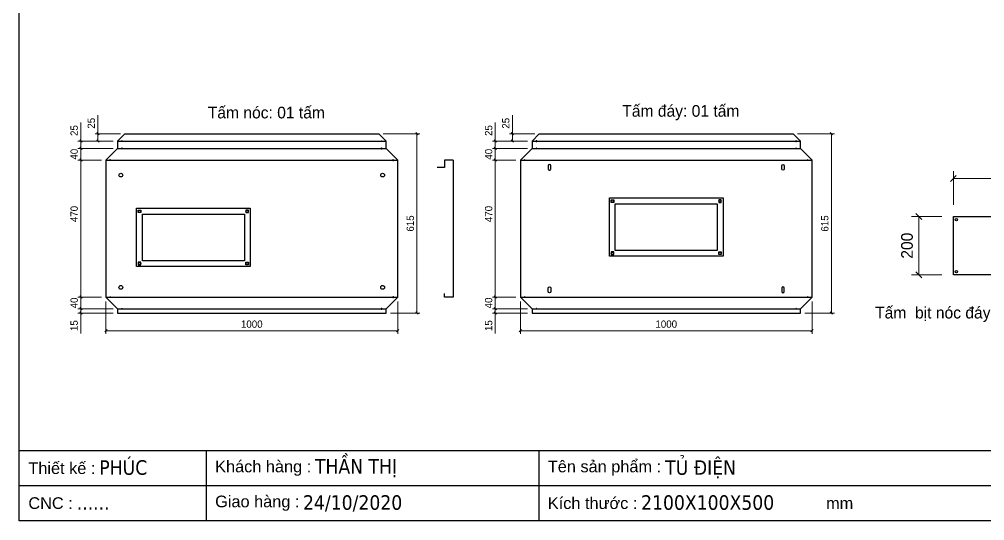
# Model space of a CAD drawing. Header units: millimetres. Extents: x 0 to 5940, y 0 to 4200.
# Drawn here: x 0 to 3308, y 0 to 1719 of the extents above; entities that cross this region are included whole.
import ezdxf
from ezdxf.enums import TextEntityAlignment as Align

# ---------------------------------------------------------------- set-up
doc = ezdxf.new("R2010")
doc.units = ezdxf.units.MM
doc.layers.add('CNC', color=7, linetype='Continuous')
doc.layers.add('DIM', color=253, linetype='Continuous')
doc.styles.add('Arial', font='arial.ttf')
doc.styles.add('Tahoma (Input Text)', font='tahoma.ttf')
doc.dimstyles.new('Dim-25', dxfattribs={"dimtxt": 25, "dimasz": 8, "dimexe": 10, "dimexo": 15, "dimgap": 10, "dimtad": 1, "dimdec": 0, "dimtxsty": 'Standard', "dimblk": 'OBLIQUE', "dimcen": 10, "dimclrd": 5, "dimclre": 5, "dimclrt": 3, "dimazin": 3, "dimtfac": 1, "dimtdec": 0, "dimtmove": 0, "dimatfit": 3, "dimldrblk": 'OBLIQUE', "dimlwd": 9, "dimlwe": 9})
doc.dimstyles.new('Dim-40', dxfattribs={"dimtxt": 40, "dimasz": 20, "dimexe": 25, "dimexo": 40, "dimgap": 20, "dimtad": 1, "dimdec": 0, "dimtxsty": 'Standard', "dimblk": 'OBLIQUE', "dimcen": 15, "dimclrd": 5, "dimclre": 5, "dimclrt": 3, "dimazin": 3, "dimtfac": 1, "dimtdec": 0, "dimtmove": 0, "dimatfit": 3, "dimldrblk": 'ARCHTICK', "dimlwd": 9, "dimlwe": 9})

# ---------------------------------------------------------------- blocks, each defined once
blk = doc.blocks.new('khungtenAsean2')
at = {"color": 7}
for p, q in [((2970, -1980), (0, -1980)), ((320, -1980), (320, -2100)), ((890, -1980), (890, -2100)), ((2020, -2040), (0, -2040))]:
    blk.add_line(p, q, dxfattribs=at)
blk.add_lwpolyline([(0, 0), (2970, 0), (2970, -2100), (0, -2100)], close=True, dxfattribs=at)
at = {"color": 2, "char_height": 20, "width": 917.634, "attachment_point": 4, "style": 'Arial'}
for s, insert in [('  Thiết kế :', (0, -2010)), ('  Khách hàng :', (320, -2010)), ('  Tên sản phẩm :', (890, -2010)), ('  CNC :', (0, -2070)), ('  Giao hàng :', (320, -2070)), ('  Kích thước :', (890, -2070)), ('mm', (1382.3, -2070))]:
    blk.add_mtext(s, dxfattribs=dict(at, insert=insert))
at = {"color": 1, "style": 'Tahoma (Input Text)', "flags": 8}
for tag, p in [('#01', (137.1, -2021.3)), ('#03', (506.6, -2019.3)), ('#05', (1106.6, -2021.3)), ('#07', (1834.7, -2021.3)), ('#09', (2146.7, -2021.3)), ('#02', (98.5, -2081.3)), ('#04', (486.1, -2081.3)), ('#06', (1065.3, -2081.3)), ('#08', (1817.4, -2081.3)), ('#10', (2146.7, -2081.3))]:
    blk.add_attdef(tag, p, '', height=25, dxfattribs=at)
blk.add_attdef('#11', text='', height=25, dxfattribs=at).set_placement((2915, -2067.3), align=Align.CENTER)
blk = doc.blocks.new('*D28')
at = {"color": 0, "linetype": 'ByBlock', "lineweight": -2}
for p, q in [((300.6, 655.3), (292.6, 647.3)), ((1292.6, 647.3), (1300.6, 655.3))]:
    blk.add_line(p, q, dxfattribs=at)
at = {"layer": 'Defpoints', "color": 0, "transparency": 16777216}
for p in [(296.6, 766.7), (1296.6, 766.7), (1296.6, 651.3)]:
    blk.add_point(p, dxfattribs=at)
at = {"layer": 'DIM', "color": 5, "lineweight": 9, "transparency": 16777216}
for p, q in [((296.6, 751.7), (296.6, 641.3)), ((1296.6, 751.7), (1296.6, 641.3)), ((296.6, 651.3), (1296.6, 651.3))]:
    blk.add_line(p, q, dxfattribs=at)
at = {"layer": 'DIM', "color": 3, "transparency": 16777216, "insert": (796.6, 674), "char_height": 25, "attachment_point": 5}
blk.add_mtext('1000', dxfattribs=at)
blk = doc.blocks.new('_Oblique')
at = {"color": 0, "linetype": 'ByBlock', "lineweight": -2}
blk.add_line((-0.5, -0.5), (0.5, 0.5), dxfattribs=at)
blk = doc.blocks.new('*D29')
at = {"color": 0, "linetype": 'ByBlock', "lineweight": -2}
for p, q in [((214.9, 1232.7), (206.9, 1240.7)), ((206.9, 770.7), (214.9, 762.7))]:
    blk.add_line(p, q, dxfattribs=at)
at = {"layer": 'Defpoints', "color": 0, "transparency": 16777216}
for p in [(296.6, 1236.7), (210.9, 766.7), (296.6, 766.7)]:
    blk.add_point(p, dxfattribs=at)
at = {"layer": 'DIM', "color": 5, "lineweight": 9, "transparency": 16777216}
for p, q in [((281.6, 1236.7), (200.9, 1236.7)), ((210.9, 1236.7), (210.9, 766.7)), ((281.6, 766.7), (200.9, 766.7))]:
    blk.add_line(p, q, dxfattribs=at)
at = {"layer": 'DIM', "color": 3, "transparency": 16777216, "insert": (188.1, 1051.7), "char_height": 25, "attachment_point": 5, "rotation": 90}
blk.add_mtext('470', dxfattribs=at)
blk = doc.blocks.new('*D30')
at = {"color": 0, "linetype": 'ByBlock', "lineweight": -2}
for p, q in [((214.9, 762.7), (206.9, 770.7)), ((206.9, 730.7), (214.9, 722.7))]:
    blk.add_line(p, q, dxfattribs=at)
at = {"layer": 'Defpoints', "color": 0, "transparency": 16777216}
for p in [(296.6, 766.7), (210.9, 726.7), (336.6, 726.7)]:
    blk.add_point(p, dxfattribs=at)
at = {"layer": 'DIM', "color": 5, "lineweight": 9, "transparency": 16777216}
for p, q in [((281.6, 766.7), (200.9, 766.7)), ((210.9, 766.7), (210.9, 726.7)), ((321.6, 726.7), (200.9, 726.7))]:
    blk.add_line(p, q, dxfattribs=at)
at = {"layer": 'DIM', "color": 3, "transparency": 16777216, "insert": (188.1, 746.7), "char_height": 25, "attachment_point": 5, "rotation": 90}
blk.add_mtext('40', dxfattribs=at)
blk = doc.blocks.new('*D31')
at = {"color": 0, "linetype": 'ByBlock', "lineweight": -2}
for p, q in [((206.9, 730.7), (214.9, 722.7)), ((214.9, 707.7), (206.9, 715.7))]:
    blk.add_line(p, q, dxfattribs=at)
at = {"layer": 'Defpoints', "color": 0, "transparency": 16777216}
for p in [(210.9, 711.7), (336.6, 726.7), (336.6, 711.7)]:
    blk.add_point(p, dxfattribs=at)
at = {"layer": 'DIM', "color": 5, "lineweight": 9, "transparency": 16777216}
for p, q in [((210.9, 726.7), (210.9, 734.7)), ((321.6, 726.7), (200.9, 726.7)), ((321.6, 711.7), (200.9, 711.7)), ((210.9, 726.7), (210.9, 711.7)), ((210.9, 711.7), (210.9, 642.1))]:
    blk.add_line(p, q, dxfattribs=at)
at = {"layer": 'DIM', "color": 3, "transparency": 16777216, "insert": (188.1, 668.9), "char_height": 25, "attachment_point": 5, "rotation": 90}
blk.add_mtext('15', dxfattribs=at)
blk = doc.blocks.new('*D32')
at = {"color": 0, "linetype": 'ByBlock', "lineweight": -2}
for p, q in [((1366.7, 1322.7), (1358.7, 1330.7)), ((1358.7, 715.7), (1366.7, 707.7))]:
    blk.add_line(p, q, dxfattribs=at)
at = {"layer": 'Defpoints', "color": 0, "transparency": 16777216}
for p in [(1231.6, 1326.7), (1256.6, 711.7), (1362.7, 711.7)]:
    blk.add_point(p, dxfattribs=at)
at = {"layer": 'DIM', "color": 5, "lineweight": 9, "transparency": 16777216}
for p, q in [((1246.6, 1326.7), (1372.7, 1326.7)), ((1362.7, 1326.7), (1362.7, 711.7)), ((1271.6, 711.7), (1372.7, 711.7))]:
    blk.add_line(p, q, dxfattribs=at)
at = {"layer": 'DIM', "color": 3, "transparency": 16777216, "insert": (1340, 1019.2), "char_height": 25, "attachment_point": 5, "rotation": 90}
blk.add_mtext('615', dxfattribs=at)
blk = doc.blocks.new('*D33')
at = {"color": 0, "linetype": 'ByBlock', "lineweight": -2}
for p, q in [((214.9, 1272.7), (206.9, 1280.7)), ((206.9, 1240.7), (214.9, 1232.7))]:
    blk.add_line(p, q, dxfattribs=at)
at = {"layer": 'Defpoints', "color": 0, "transparency": 16777216}
for p in [(210.9, 1276.7), (336.6, 1276.7), (296.6, 1236.7)]:
    blk.add_point(p, dxfattribs=at)
at = {"layer": 'DIM', "color": 5, "lineweight": 9, "transparency": 16777216}
for p, q in [((321.6, 1276.7), (200.9, 1276.7)), ((210.9, 1236.7), (210.9, 1276.7)), ((281.6, 1236.7), (200.9, 1236.7))]:
    blk.add_line(p, q, dxfattribs=at)
at = {"layer": 'DIM', "color": 3, "transparency": 16777216, "insert": (188.1, 1256.7), "char_height": 25, "attachment_point": 5, "rotation": 90}
blk.add_mtext('40', dxfattribs=at)
blk = doc.blocks.new('f3daunguoc')
at = {"layer": 'CNC', "color": 2, "lineweight": -3}
blk.add_circle((0, 0), 1.5, dxfattribs=at)
blk = doc.blocks.new('f2dauxuoi')
at = {"layer": 'CNC', "color": 2, "lineweight": -3}
blk.add_circle((0, 0), 1, dxfattribs=at)
blk = doc.blocks.new('*D34')
at = {"color": 0, "linetype": 'ByBlock', "lineweight": -2}
for p, q in [((214.9, 1297.7), (206.9, 1305.7)), ((206.9, 1280.7), (214.9, 1272.7))]:
    blk.add_line(p, q, dxfattribs=at)
at = {"layer": 'Defpoints', "color": 0, "transparency": 16777216}
for p in [(210.9, 1301.7), (336.6, 1301.7), (336.6, 1276.7)]:
    blk.add_point(p, dxfattribs=at)
at = {"layer": 'DIM', "color": 5, "lineweight": 9, "transparency": 16777216}
for p, q in [((210.9, 1301.7), (210.9, 1366.1)), ((321.6, 1301.7), (200.9, 1301.7)), ((210.9, 1276.7), (210.9, 1301.7)), ((321.6, 1276.7), (200.9, 1276.7))]:
    blk.add_line(p, q, dxfattribs=at)
at = {"layer": 'DIM', "color": 3, "transparency": 16777216, "insert": (188.1, 1337.9), "char_height": 25, "attachment_point": 5, "rotation": 90}
blk.add_mtext('25', dxfattribs=at)
blk = doc.blocks.new('*D35')
at = {"color": 0, "linetype": 'ByBlock', "lineweight": -2}
for p, q in [((273.4, 1322.7), (265.4, 1330.7)), ((265.4, 1305.7), (273.4, 1297.7))]:
    blk.add_line(p, q, dxfattribs=at)
at = {"layer": 'Defpoints', "color": 0, "transparency": 16777216}
for p in [(269.4, 1326.7), (361.6, 1326.7), (336.6, 1301.7)]:
    blk.add_point(p, dxfattribs=at)
at = {"layer": 'DIM', "color": 5, "lineweight": 9, "transparency": 16777216}
for p, q in [((269.4, 1326.7), (269.4, 1391.1)), ((346.6, 1326.7), (259.4, 1326.7)), ((269.4, 1301.7), (269.4, 1326.7)), ((321.6, 1301.7), (259.4, 1301.7))]:
    blk.add_line(p, q, dxfattribs=at)
at = {"layer": 'DIM', "color": 3, "transparency": 16777216, "insert": (246.7, 1362.9), "char_height": 25, "attachment_point": 5, "rotation": 90}
blk.add_mtext('25', dxfattribs=at)
blk = doc.blocks.new('*D36')
at = {"color": 0, "linetype": 'ByBlock', "lineweight": -2}
for p, q in [((1720.9, 655.3), (1712.9, 647.3)), ((2712.9, 647.3), (2720.9, 655.3))]:
    blk.add_line(p, q, dxfattribs=at)
at = {"layer": 'Defpoints', "color": 0, "transparency": 16777216}
for p in [(1716.9, 766.7), (2716.9, 766.7), (2716.9, 651.3)]:
    blk.add_point(p, dxfattribs=at)
at = {"layer": 'DIM', "color": 5, "lineweight": 9, "transparency": 16777216}
for p, q in [((1716.9, 751.7), (1716.9, 641.3)), ((2716.9, 751.7), (2716.9, 641.3)), ((1716.9, 651.3), (2716.9, 651.3))]:
    blk.add_line(p, q, dxfattribs=at)
at = {"layer": 'DIM', "color": 3, "transparency": 16777216, "insert": (2216.9, 674), "char_height": 25, "attachment_point": 5}
blk.add_mtext('1000', dxfattribs=at)
blk = doc.blocks.new('*D37')
at = {"color": 0, "linetype": 'ByBlock', "lineweight": -2}
for p, q in [((1635.2, 1232.7), (1627.2, 1240.7)), ((1627.2, 770.7), (1635.2, 762.7))]:
    blk.add_line(p, q, dxfattribs=at)
at = {"layer": 'Defpoints', "color": 0, "transparency": 16777216}
for p in [(1716.9, 1236.7), (1631.2, 766.7), (1716.9, 766.7)]:
    blk.add_point(p, dxfattribs=at)
at = {"layer": 'DIM', "color": 5, "lineweight": 9, "transparency": 16777216}
for p, q in [((1701.9, 1236.7), (1621.2, 1236.7)), ((1631.2, 1236.7), (1631.2, 766.7)), ((1701.9, 766.7), (1621.2, 766.7))]:
    blk.add_line(p, q, dxfattribs=at)
at = {"layer": 'DIM', "color": 3, "transparency": 16777216, "insert": (1608.4, 1051.7), "char_height": 25, "attachment_point": 5, "rotation": 90}
blk.add_mtext('470', dxfattribs=at)
blk = doc.blocks.new('*D38')
at = {"color": 0, "linetype": 'ByBlock', "lineweight": -2}
for p, q in [((1635.2, 762.7), (1627.2, 770.7)), ((1627.2, 730.7), (1635.2, 722.7))]:
    blk.add_line(p, q, dxfattribs=at)
at = {"layer": 'Defpoints', "color": 0, "transparency": 16777216}
for p in [(1716.9, 766.7), (1631.2, 726.7), (1756.9, 726.7)]:
    blk.add_point(p, dxfattribs=at)
at = {"layer": 'DIM', "color": 5, "lineweight": 9, "transparency": 16777216}
for p, q in [((1701.9, 766.7), (1621.2, 766.7)), ((1631.2, 766.7), (1631.2, 726.7)), ((1741.9, 726.7), (1621.2, 726.7))]:
    blk.add_line(p, q, dxfattribs=at)
at = {"layer": 'DIM', "color": 3, "transparency": 16777216, "insert": (1608.4, 746.7), "char_height": 25, "attachment_point": 5, "rotation": 90}
blk.add_mtext('40', dxfattribs=at)
blk = doc.blocks.new('*D39')
at = {"color": 0, "linetype": 'ByBlock', "lineweight": -2}
for p, q in [((1627.2, 730.7), (1635.2, 722.7)), ((1635.2, 707.7), (1627.2, 715.7))]:
    blk.add_line(p, q, dxfattribs=at)
at = {"layer": 'Defpoints', "color": 0, "transparency": 16777216}
for p in [(1631.2, 711.7), (1756.9, 726.7), (1756.9, 711.7)]:
    blk.add_point(p, dxfattribs=at)
at = {"layer": 'DIM', "color": 5, "lineweight": 9, "transparency": 16777216}
for p, q in [((1631.2, 726.7), (1631.2, 734.7)), ((1741.9, 726.7), (1621.2, 726.7)), ((1741.9, 711.7), (1621.2, 711.7)), ((1631.2, 726.7), (1631.2, 711.7)), ((1631.2, 711.7), (1631.2, 642.1))]:
    blk.add_line(p, q, dxfattribs=at)
at = {"layer": 'DIM', "color": 3, "transparency": 16777216, "insert": (1608.4, 668.9), "char_height": 25, "attachment_point": 5, "rotation": 90}
blk.add_mtext('15', dxfattribs=at)
blk = doc.blocks.new('*D40')
at = {"color": 0, "linetype": 'ByBlock', "lineweight": -2}
for p, q in [((2787.1, 1322.7), (2779.1, 1330.7)), ((2779.1, 715.7), (2787.1, 707.7))]:
    blk.add_line(p, q, dxfattribs=at)
at = {"layer": 'Defpoints', "color": 0, "transparency": 16777216}
for p in [(2651.9, 1326.7), (2676.9, 711.7), (2783.1, 711.7)]:
    blk.add_point(p, dxfattribs=at)
at = {"layer": 'DIM', "color": 5, "lineweight": 9, "transparency": 16777216}
for p, q in [((2666.9, 1326.7), (2793.1, 1326.7)), ((2783.1, 1326.7), (2783.1, 711.7)), ((2691.9, 711.7), (2793.1, 711.7))]:
    blk.add_line(p, q, dxfattribs=at)
at = {"layer": 'DIM', "color": 3, "transparency": 16777216, "insert": (2760.3, 1019.2), "char_height": 25, "attachment_point": 5, "rotation": 90}
blk.add_mtext('615', dxfattribs=at)
blk = doc.blocks.new('*D41')
at = {"color": 0, "linetype": 'ByBlock', "lineweight": -2}
for p, q in [((1635.2, 1272.7), (1627.2, 1280.7)), ((1627.2, 1240.7), (1635.2, 1232.7))]:
    blk.add_line(p, q, dxfattribs=at)
at = {"layer": 'Defpoints', "color": 0, "transparency": 16777216}
for p in [(1631.2, 1276.7), (1756.9, 1276.7), (1716.9, 1236.7)]:
    blk.add_point(p, dxfattribs=at)
at = {"layer": 'DIM', "color": 5, "lineweight": 9, "transparency": 16777216}
for p, q in [((1741.9, 1276.7), (1621.2, 1276.7)), ((1631.2, 1236.7), (1631.2, 1276.7)), ((1701.9, 1236.7), (1621.2, 1236.7))]:
    blk.add_line(p, q, dxfattribs=at)
at = {"layer": 'DIM', "color": 3, "transparency": 16777216, "insert": (1608.4, 1256.7), "char_height": 25, "attachment_point": 5, "rotation": 90}
blk.add_mtext('40', dxfattribs=at)
blk = doc.blocks.new('*D42')
at = {"color": 0, "linetype": 'ByBlock', "lineweight": -2}
for p, q in [((1635.2, 1297.7), (1627.2, 1305.7)), ((1627.2, 1280.7), (1635.2, 1272.7))]:
    blk.add_line(p, q, dxfattribs=at)
at = {"layer": 'Defpoints', "color": 0, "transparency": 16777216}
for p in [(1631.2, 1301.7), (1756.9, 1301.7), (1756.9, 1276.7)]:
    blk.add_point(p, dxfattribs=at)
at = {"layer": 'DIM', "color": 5, "lineweight": 9, "transparency": 16777216}
for p, q in [((1631.2, 1301.7), (1631.2, 1366.1)), ((1741.9, 1301.7), (1621.2, 1301.7)), ((1631.2, 1276.7), (1631.2, 1301.7)), ((1741.9, 1276.7), (1621.2, 1276.7))]:
    blk.add_line(p, q, dxfattribs=at)
at = {"layer": 'DIM', "color": 3, "transparency": 16777216, "insert": (1608.4, 1337.9), "char_height": 25, "attachment_point": 5, "rotation": 90}
blk.add_mtext('25', dxfattribs=at)
blk = doc.blocks.new('*D43')
at = {"color": 0, "linetype": 'ByBlock', "lineweight": -2}
for p, q in [((1693.7, 1322.7), (1685.7, 1330.7)), ((1685.7, 1305.7), (1693.7, 1297.7))]:
    blk.add_line(p, q, dxfattribs=at)
at = {"layer": 'Defpoints', "color": 0, "transparency": 16777216}
for p in [(1689.7, 1326.7), (1781.9, 1326.7), (1756.9, 1301.7)]:
    blk.add_point(p, dxfattribs=at)
at = {"layer": 'DIM', "color": 5, "lineweight": 9, "transparency": 16777216}
for p, q in [((1689.7, 1326.7), (1689.7, 1391.1)), ((1766.9, 1326.7), (1679.7, 1326.7)), ((1689.7, 1301.7), (1689.7, 1326.7)), ((1741.9, 1301.7), (1679.7, 1301.7))]:
    blk.add_line(p, q, dxfattribs=at)
at = {"layer": 'DIM', "color": 3, "transparency": 16777216, "insert": (1667, 1362.9), "char_height": 25, "attachment_point": 5, "rotation": 90}
blk.add_mtext('25', dxfattribs=at)
blk = doc.blocks.new('ovan8.5x20')
at = {"layer": 'CNC', "color": 2, "lineweight": -3}
for p, q in [((5.7, 4.2), (-5.8, 4.2)), ((-5.8, -4.2), (5.7, -4.2))]:
    blk.add_line(p, q, dxfattribs=at)
for centre, start, end in [((-5.8, 0), 90, 270), ((5.7, 0), 270, 90)]:
    blk.add_arc(centre, 4.25, start, end, dxfattribs=at)
blk = doc.blocks.new('*D44')
at = {"color": 0, "linetype": 'ByBlock', "lineweight": -2}
for p, q in [((3210.7, 1183.5), (3190.7, 1163.5)), ((3580.7, 1163.5), (3600.7, 1183.5))]:
    blk.add_line(p, q, dxfattribs=at)
at = {"layer": 'Defpoints', "color": 0, "transparency": 16777216}
for p in [(3590.7, 1173.5), (3200.7, 1043.1), (3590.7, 1043.1)]:
    blk.add_point(p, dxfattribs=at)
at = {"layer": 'DIM', "color": 5, "lineweight": 9, "transparency": 16777216}
for p, q in [((3200.7, 1083.1), (3200.7, 1198.5)), ((3590.7, 1083.1), (3590.7, 1198.5)), ((3200.7, 1173.5), (3590.7, 1173.5))]:
    blk.add_line(p, q, dxfattribs=at)
at = {"layer": 'DIM', "color": 3, "transparency": 16777216, "insert": (3395.7, 1214), "char_height": 40, "attachment_point": 5}
blk.add_mtext('390', dxfattribs=at)
blk = doc.blocks.new('_ArchTick')
at = {"color": 0, "const_width": 0.15}
blk.add_lwpolyline([(-0.5, -0.5), (0.5, 0.5)], dxfattribs=at)
blk = doc.blocks.new('*D45')
at = {"color": 0, "linetype": 'ByBlock', "lineweight": -2}
for p, q in [((3092.4, 1033.1), (3072.4, 1053.1)), ((3072.4, 853.1), (3092.4, 833.1))]:
    blk.add_line(p, q, dxfattribs=at)
at = {"layer": 'Defpoints', "color": 0, "transparency": 16777216}
for p in [(3200.7, 1043.1), (3082.4, 843.1), (3200.7, 843.1)]:
    blk.add_point(p, dxfattribs=at)
at = {"layer": 'DIM', "color": 5, "lineweight": 9, "transparency": 16777216}
for p, q in [((3160.7, 1043.1), (3057.4, 1043.1)), ((3082.4, 1043.1), (3082.4, 843.1)), ((3160.7, 843.1), (3057.4, 843.1))]:
    blk.add_line(p, q, dxfattribs=at)
at = {"layer": 'DIM', "color": 3, "transparency": 16777216, "insert": (3042, 943.1), "char_height": 40, "attachment_point": 5, "rotation": 90}
blk.add_mtext('200', dxfattribs=at)

msp = doc.modelspace()

# ---------------------------------------------------------------- linework, layer by layer
at = {"color": 7}
for p, q in [((336.6, 1301.7), (361.6, 1326.7)), ((361.6, 1326.7), (1231.6, 1326.7)), ((1256.6, 1301.7), (1231.6, 1326.7)), ((1756.9, 1301.7), (1781.9, 1326.7)), ((1781.9, 1326.7), (2651.9, 1326.7)), ((2676.9, 1301.7), (2651.9, 1326.7)), ((336.6, 1301.7), (1256.6, 1301.7)), ((1756.9, 1301.7), (2676.9, 1301.7)), ((336.6, 1276.7), (296.6, 1236.7)), ((336.6, 1276.7), (1256.6, 1276.7)), ((1256.6, 1276.7), (1296.6, 1236.7)), ((1756.9, 1276.7), (1716.9, 1236.7)), ((1756.9, 1276.7), (2676.9, 1276.7)), ((2676.9, 1276.7), (2716.9, 1236.7)), ((296.6, 1236.7), (1296.6, 1236.7)), ((1487, 1236.7), (1457, 1236.7)), ((1457, 1236.7), (1457, 1211.7)), ((1487, 1236.7), (1487, 766.7)), ((1716.9, 1236.7), (2716.9, 1236.7)), ((1457, 1211.7), (1432, 1211.7)), ((296.6, 766.7), (1296.6, 766.7)), ((296.6, 766.7), (336.6, 726.7)), ((1296.6, 766.7), (1256.6, 726.7)), ((1457, 766.7), (1457, 778.7)), ((1487, 766.7), (1457, 766.7)), ((1716.9, 766.7), (2716.9, 766.7)), ((1716.9, 766.7), (1756.9, 726.7)), ((2716.9, 766.7), (2676.9, 726.7)), ((336.6, 726.7), (1256.6, 726.7)), ((1756.9, 726.7), (2676.9, 726.7))]:
    msp.add_line(p, q, dxfattribs=at)
for points in [[(336.6, 1301.7), (336.6, 1276.7)], [(1256.6, 1276.7), (1256.6, 1301.7)], [(1756.9, 1301.7), (1756.9, 1276.7)], [(2676.9, 1276.7), (2676.9, 1301.7)], [(296.6, 1236.7), (296.6, 766.7)], [(1296.6, 766.7), (1296.6, 1236.7)], [(1716.9, 1236.7), (1716.9, 766.7)], [(2716.9, 766.7), (2716.9, 1236.7)], [(336.6, 726.7), (336.6, 711.7), (1256.6, 711.7), (1256.6, 726.7)], [(1756.9, 726.7), (1756.9, 711.7), (2676.9, 711.7), (2676.9, 726.7)]]:
    msp.add_lwpolyline(points, dxfattribs=at)
for points in [[(2021.9, 1106.7), (2411.9, 1106.7), (2411.9, 906.7), (2021.9, 906.7)], [(401.6, 1071.7), (791.6, 1071.7), (791.6, 871.7), (401.6, 871.7)], [(3200.7, 1043.1), (3590.7, 1043.1), (3590.7, 843.1), (3200.7, 843.1)]]:
    msp.add_lwpolyline(points, close=True, dxfattribs=at)
at = {"color": 2}
for points in [[(2037.1, 1091.4), (2028.1, 1091.4), (2028.1, 1100.4), (2037.1, 1100.4)], [(2396.6, 1091.4), (2405.6, 1091.4), (2405.6, 1100.4), (2396.6, 1100.4)], [(416.8, 1056.4), (407.8, 1056.4), (407.8, 1065.4), (416.8, 1065.4)], [(776.3, 1056.4), (785.3, 1056.4), (785.3, 1065.4), (776.3, 1065.4)], [(2041.9, 1086.7), (2391.9, 1086.7), (2391.9, 926.7), (2041.9, 926.7)], [(421.6, 1051.7), (771.6, 1051.7), (771.6, 891.7), (421.6, 891.7)], [(2037.1, 921.9), (2028.1, 921.9), (2028.1, 912.9), (2037.1, 912.9)], [(2396.6, 921.9), (2405.6, 921.9), (2405.6, 912.9), (2396.6, 912.9)], [(416.8, 886.9), (407.8, 886.9), (407.8, 877.9), (416.8, 877.9)], [(776.3, 886.9), (785.3, 886.9), (785.3, 877.9), (776.3, 877.9)]]:
    msp.add_lwpolyline(points, close=True, dxfattribs=at)
for centre in [(348.1, 1185.2), (1245.1, 1185.2), (348.1, 800.2), (1245.1, 800.2)]:
    msp.add_circle(centre, 6.5, dxfattribs=at)
at = {"color": 7}
for centre in [(2032.6, 1095.9), (2401.1, 1095.9), (412.3, 1060.9), (780.8, 1060.9), (3211.4, 1032.4), (2032.6, 917.4), (2401.1, 917.4), (412.3, 882.4), (780.8, 882.4), (3211.4, 853.9)]:
    msp.add_circle(centre, 4, dxfattribs=at)

# ---------------------------------------------------------------- block references
ref = msp.add_blockref('khungtenAsean2', (0, 4200), dxfattribs=dict(at, xscale=2, yscale=2, zscale=2))
ref.add_attrib('#06', '2100X100X500', (2130.7, 37.4), dxfattribs={"color": 1, "height": 50, "style": 'Tahoma (Input Text)'})
ref.add_attrib('#05', 'TỦ ĐIỆN', (2213.3, 157.4), dxfattribs={"color": 1, "height": 50, "style": 'Tahoma (Input Text)'})
ref.add_attrib('#04', '24/10/2020', (972.2, 37.4), dxfattribs={"color": 1, "height": 50, "style": 'Tahoma (Input Text)'})
ref.add_attrib('#03', 'THẦN THỊ', (1013.1, 161.4), dxfattribs={"color": 1, "height": 50, "style": 'Tahoma (Input Text)'})
ref.add_attrib('#02', '......', (196.9, 37.4), dxfattribs={"color": 1, "height": 50, "style": 'Tahoma (Input Text)'})
ref.add_attrib('#01', 'PHÚC', (274.1, 157.4), dxfattribs={"color": 1, "height": 50, "style": 'Tahoma (Input Text)'})
at = {"lineweight": -3, "xscale": -1, "rotation": 90}
for name, p in [('f2dauxuoi', (351.6, 1301.7)), ('f3daunguoc', (1771.9, 1301.7)), ('f3daunguoc', (2661.9, 1301.7)), ('f3daunguoc', (1241.6, 1276.7)), ('f2dauxuoi', (1771.9, 1276.7)), ('f2dauxuoi', (2661.9, 1276.7)), ('f3daunguoc', (1281.6, 1236.7)), ('f2dauxuoi', (1731.9, 1236.7)), ('f2dauxuoi', (2701.9, 1236.7)), ('f3daunguoc', (1281.6, 766.7)), ('f2dauxuoi', (1731.9, 766.7)), ('f2dauxuoi', (2701.9, 766.7)), ('f3daunguoc', (1241.6, 726.7)), ('f2dauxuoi', (1771.9, 726.7)), ('f2dauxuoi', (2661.9, 726.7))]:
    msp.add_blockref(name, p, dxfattribs=at)
at = {"lineweight": -3, "rotation": 270}
for name, p in [('f2dauxuoi', (1241.6, 1301.7)), ('f3daunguoc', (351.6, 1276.7)), ('f3daunguoc', (311.6, 1236.7)), ('f3daunguoc', (311.6, 766.7)), ('f3daunguoc', (351.6, 726.7))]:
    msp.add_blockref(name, p, dxfattribs=at)
at = {"layer": 'CNC', "lineweight": -3}
for p, rotation in [((1816.9, 1211.7), 270), ((2616.9, 791.7), 90)]:
    msp.add_blockref('ovan8.5x20', p, dxfattribs=dict(at, rotation=rotation))
at = {"layer": 'CNC', "lineweight": -3, "xscale": -1}
for p, rotation in [((2616.9, 1211.7), 90), ((1816.9, 791.7), 270)]:
    msp.add_blockref('ovan8.5x20', p, dxfattribs=dict(at, rotation=rotation))

# ---------------------------------------------------------------- texts
at = {"color": 7, "char_height": 40, "width": 915, "attachment_point": 5}
for s, insert in [('Tấm nóc: 01 tấm', (846.6, 1399.3)), ('Tấm đáy: 01 tấm', (2266.9, 1399.3)), ('Tấm  bịt nóc đáy: 02 tấm', (3227, 707.4))]:
    msp.add_mtext(s, dxfattribs=dict(at, insert=insert))

# ---------------------------------------------------------------- dimensions: what is measured, and where the dimension line sits
at = {"layer": 'DIM', "color": 7}
for base, p1, p2, angle, picture, middle in [((269.4, 1326.7), (336.6, 1301.7), (361.6, 1326.7), 90, '*D35', (246.7, 1362.9)), ((1689.7, 1326.7), (1756.9, 1301.7), (1781.9, 1326.7), 90, '*D43', (1667, 1362.9)), ((210.9, 1301.7), (336.6, 1276.7), (336.6, 1301.7), 90, '*D34', (188.1, 1337.9)), ((1631.2, 1301.7), (1756.9, 1276.7), (1756.9, 1301.7), 90, '*D42', (1608.4, 1337.9)), ((1362.7, 711.7), (1231.6, 1326.7), (1256.6, 711.7), 270, '*D32', (1340, 1019.2)), ((2783.1, 711.7), (2651.9, 1326.7), (2676.9, 711.7), 270, '*D40', (2760.3, 1019.2)), ((1296.6, 651.3), (296.6, 766.7), (1296.6, 766.7), 180, '*D28', (796.6, 674)), ((2716.9, 651.3), (1716.9, 766.7), (2716.9, 766.7), 180, '*D36', (2216.9, 674)), ((210.9, 711.7), (336.6, 726.7), (336.6, 711.7), 270, '*D31', (188.1, 668.9)), ((1631.2, 711.7), (1756.9, 726.7), (1756.9, 711.7), 270, '*D39', (1608.4, 668.9))]:
    dim = msp.add_linear_dim(base=base, p1=p1, p2=p2, angle=angle, dimstyle='Dim-25', dxfattribs=at)
    dim.commit()
    dim.dimension.update_dxf_attribs({"geometry": picture, "text_midpoint": middle})
for base, p1, p2, picture, middle in [((210.9, 1276.7), (296.6, 1236.7), (336.6, 1276.7), '*D33', (210.9, 1256.7)), ((1631.2, 1276.7), (1716.9, 1236.7), (1756.9, 1276.7), '*D41', (1631.2, 1256.7)), ((210.9, 766.7), (296.6, 1236.7), (296.6, 766.7), '*D29', (210.9, 1051.7)), ((1631.2, 766.7), (1716.9, 1236.7), (1716.9, 766.7), '*D37', (1631.2, 1051.7)), ((210.9, 726.7), (296.6, 766.7), (336.6, 726.7), '*D30', (210.9, 746.7)), ((1631.2, 726.7), (1716.9, 766.7), (1756.9, 726.7), '*D38', (1631.2, 746.7))]:
    dim = msp.add_linear_dim(base=base, p1=p1, p2=p2, angle=270, dimstyle='Dim-25', dxfattribs=at)
    dim.commit()
    dim.dimension.update_dxf_attribs({"geometry": picture, "text_midpoint": middle, "dimtype": 160})
at = {"layer": 'DIM', "color": 2}
dim = msp.add_linear_dim(base=(3590.7, 1173.5), p1=(3200.7, 1043.1), p2=(3590.7, 1043.1), dimstyle='Dim-40', dxfattribs=at)
dim.commit()
dim.dimension.update_dxf_attribs({"geometry": '*D44', "text_midpoint": (3395.7, 1214)})
dim = msp.add_linear_dim(base=(3082.4, 843.1), p1=(3200.7, 1043.1), p2=(3200.7, 843.1), angle=90, dimstyle='Dim-40', dxfattribs=at)
dim.commit()
dim.dimension.update_dxf_attribs({"geometry": '*D45', "text_midpoint": (3042, 943.1)})

doc.saveas('drawing.dxf')
